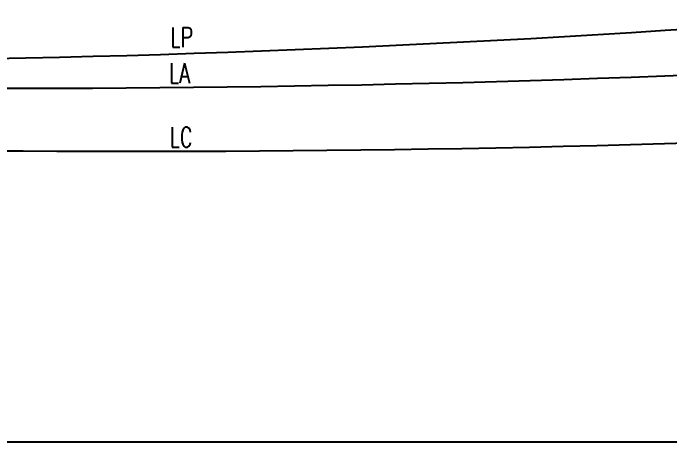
# Model space of a CAD drawing. Header units: millimetres. Extents: x 1587714 to 3094800, y -694377 to -413614.
# Drawn here: x 2285109 to 2300017, y -558746 to -549023 of the extents above; entities that cross this region are included whole.
import ezdxf

# ---------------------------------------------------------------- set-up
doc = ezdxf.new("R2010")
doc.units = ezdxf.units.MM
doc.layers.add('Textos catenaria', color=7, linetype='Continuous')
doc.styles.add('SIMPLEX', font='simplex.shx', dxfattribs={"width": 0.75})

msp = doc.modelspace()

# ---------------------------------------------------------------- linework, layer by layer
msp.add_line((2057387.7201, -558745.6049), (2745194.0928, -558745.6049))
at = {"color": 4}
msp.add_arc((2278010.9399, -211499.4674), 338618.7241, 266.338764835, 274.609482827, dxfattribs=at)
at = {"color": 5}
for centre, radius, start, end in [((2284890.0934, -149696.4433), 401031.0256, 265.924669969, 272.90632703), ((2287950.2483, -149545.2872), 402611.0256, 265.490613782, 272.458942764)]:
    msp.add_arc(centre, radius, start, end, dxfattribs=at)

# ---------------------------------------------------------------- texts
at = {"layer": 'Textos catenaria', "style": 'SIMPLEX', "width": 0.7}
for s, p in [('LP', (2288673.9914, -549795.3716)), ('LA', (2288643.9914, -550608.5545)), ('LC', (2288658.9914, -552061.7382))]:
    msp.add_text(s, height=450, dxfattribs=at).set_placement(p)

doc.saveas('drawing.dxf')
